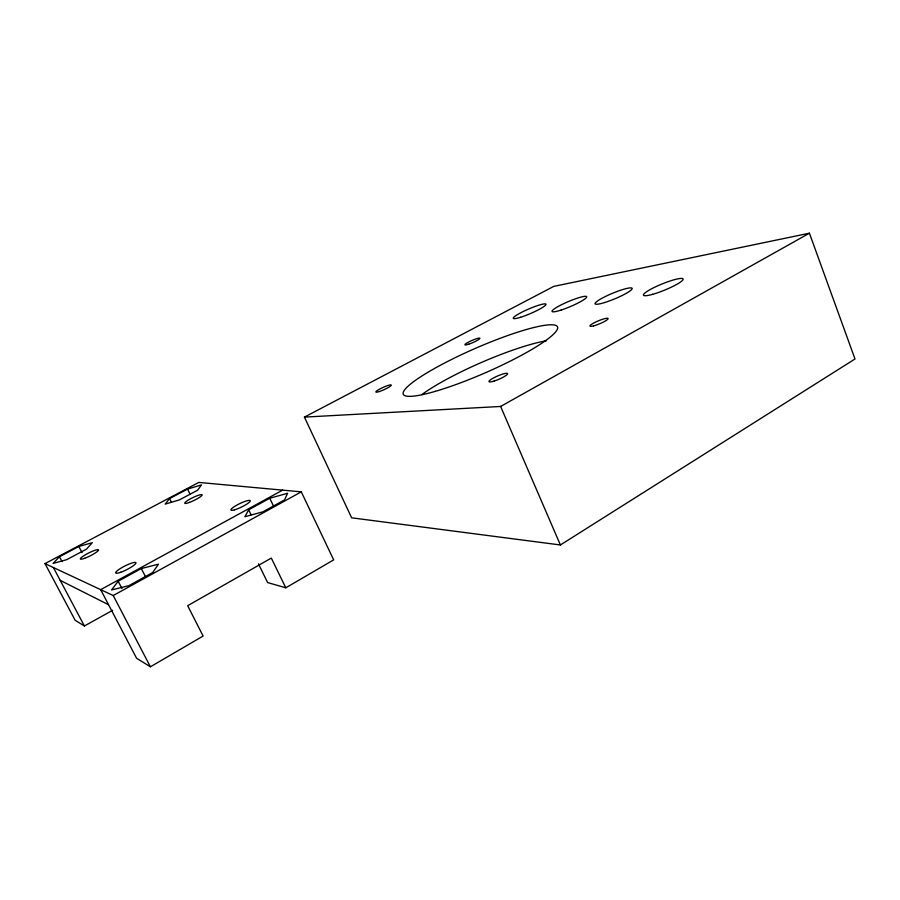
<?xml version="1.0" encoding="UTF-8"?>
<svg xmlns="http://www.w3.org/2000/svg" width="900" height="900" viewBox="0 0 900 900"><rect width="100%" height="100%" fill="white"/><g stroke="black" fill="none" stroke-linecap="round" stroke-linejoin="round"><path stroke-width="1.35" d="M248.67 509.805L244.879 516.724L262.924 511.819L284.558 499.905L287.606 493.267L269.764 498.251L248.67 509.805L251.1 514.778M118.181 581.22L111.566 589.928L128.869 585.675L152.651 572.569L158.468 564.176L141.311 568.564L118.181 581.22L121.972 588.499M169.56 498.577L165.184 504.113L179.257 499.95L197.618 490.219L201.499 484.886L187.526 489.094L169.56 498.577L171.439 502.312M59.468 556.717L53.089 563.434L66.611 559.699L86.456 549.169L92.306 542.678L78.84 546.48L59.468 556.717L62.078 561.668M560.396 544.972L855 358.988L809.415 233.201L553.725 286.391L304.414 417.105L351.641 517.815L560.396 544.972L500.625 406.463L304.414 417.105M282.634 490.14L100.665 589.658L136.586 658.249L150.401 666.799L203.107 636.053L187.672 605.7L271.294 558.079L285.806 587.812L333.675 559.879L301.286 491.85L198.787 482.423L45 563.602L75.127 620.258L84.397 625.995L112.669 610.268M500.625 406.463L809.415 233.201M45 563.602L113.22 595.53L301.286 491.85M285.806 587.812L267.626 582.559L258.457 563.861M60.188 580.342L108.551 604.721M53.381 567.529L84.397 625.995M78.84 546.48L82.069 552.634M113.22 595.53L150.401 666.799M141.311 568.564L145.778 577.249M187.526 489.094L189.99 494.044M269.764 498.251L273.341 505.676M421.853 394.582A83.925 14.186 -23.5 0 1 546.457 340.706M189.551 502.369A9.641 1.53 -25.9 0 0 202.129 494.831A9.641 1.53 -25.9 0 0 188.674 499.838A9.641 1.53 -25.9 0 0 189.551 502.369M84.645 558.293A10.193 1.62 -26.7 0 0 98.561 550.035A10.193 1.62 -26.7 0 0 85.073 554.962A10.193 1.62 -26.7 0 0 84.645 558.293M120.746 572.254A11.374 2.047 -26.8 0 0 136.013 562.849A11.374 2.047 -26.8 0 0 120.69 568.327A11.374 2.047 -26.8 0 0 120.746 572.254M234.45 509.85A10.71 1.924 -25.8 0 0 250.155 501.277A10.71 1.924 -25.8 0 0 237.172 504.945A10.71 1.924 -25.8 0 0 234.45 509.85M379.395 391.522A8.471 1.249 -24.3 0 0 391.298 385.2A8.471 1.249 -24.3 0 0 379.991 388.901A8.471 1.249 -24.3 0 0 379.395 391.522M468.799 344.171A8.213 1.159 -23.6 0 0 479.914 338.276A8.213 1.159 -23.6 0 0 468.428 342.146A8.213 1.159 -23.6 0 0 468.799 344.171M494.044 381.094A10.147 1.766 -23.4 0 0 507.6 373.613A10.147 1.766 -23.4 0 0 493.2 378.124A10.147 1.766 -23.4 0 0 494.044 381.094M593.494 325.912A9.844 1.609 -22.6 0 0 608.051 318.881A9.844 1.609 -22.6 0 0 595.519 322.11A9.844 1.609 -22.6 0 0 593.494 325.912M520.538 317.295A17.831 2.441 -23.3 0 0 545.985 304.56A17.831 2.441 -23.3 0 0 522.281 311.985A17.831 2.441 -23.3 0 0 520.538 317.295M652.635 294.334A21.42 3.341 -22.2 0 0 683.123 279.36A21.42 3.341 -22.2 0 0 654.041 287.55A21.42 3.341 -22.2 0 0 652.635 294.334M561.015 310.095A18.866 2.7 -23 0 0 586.755 296.82A18.866 2.7 -23 0 0 560.295 305.336A18.866 2.7 -23 0 0 561.015 310.095M604.71 302.524A20.047 2.993 -22.6 0 0 632.183 288.473A20.047 2.993 -22.6 0 0 604.024 297.191A20.047 2.993 -22.6 0 0 604.71 302.524M435.353 391.331A84.161 13.185 -23.6 0 0 557.291 329.389A84.161 13.185 -23.6 0 0 448.369 361.08A84.161 13.185 -23.6 0 0 435.353 391.331"/></g></svg>
